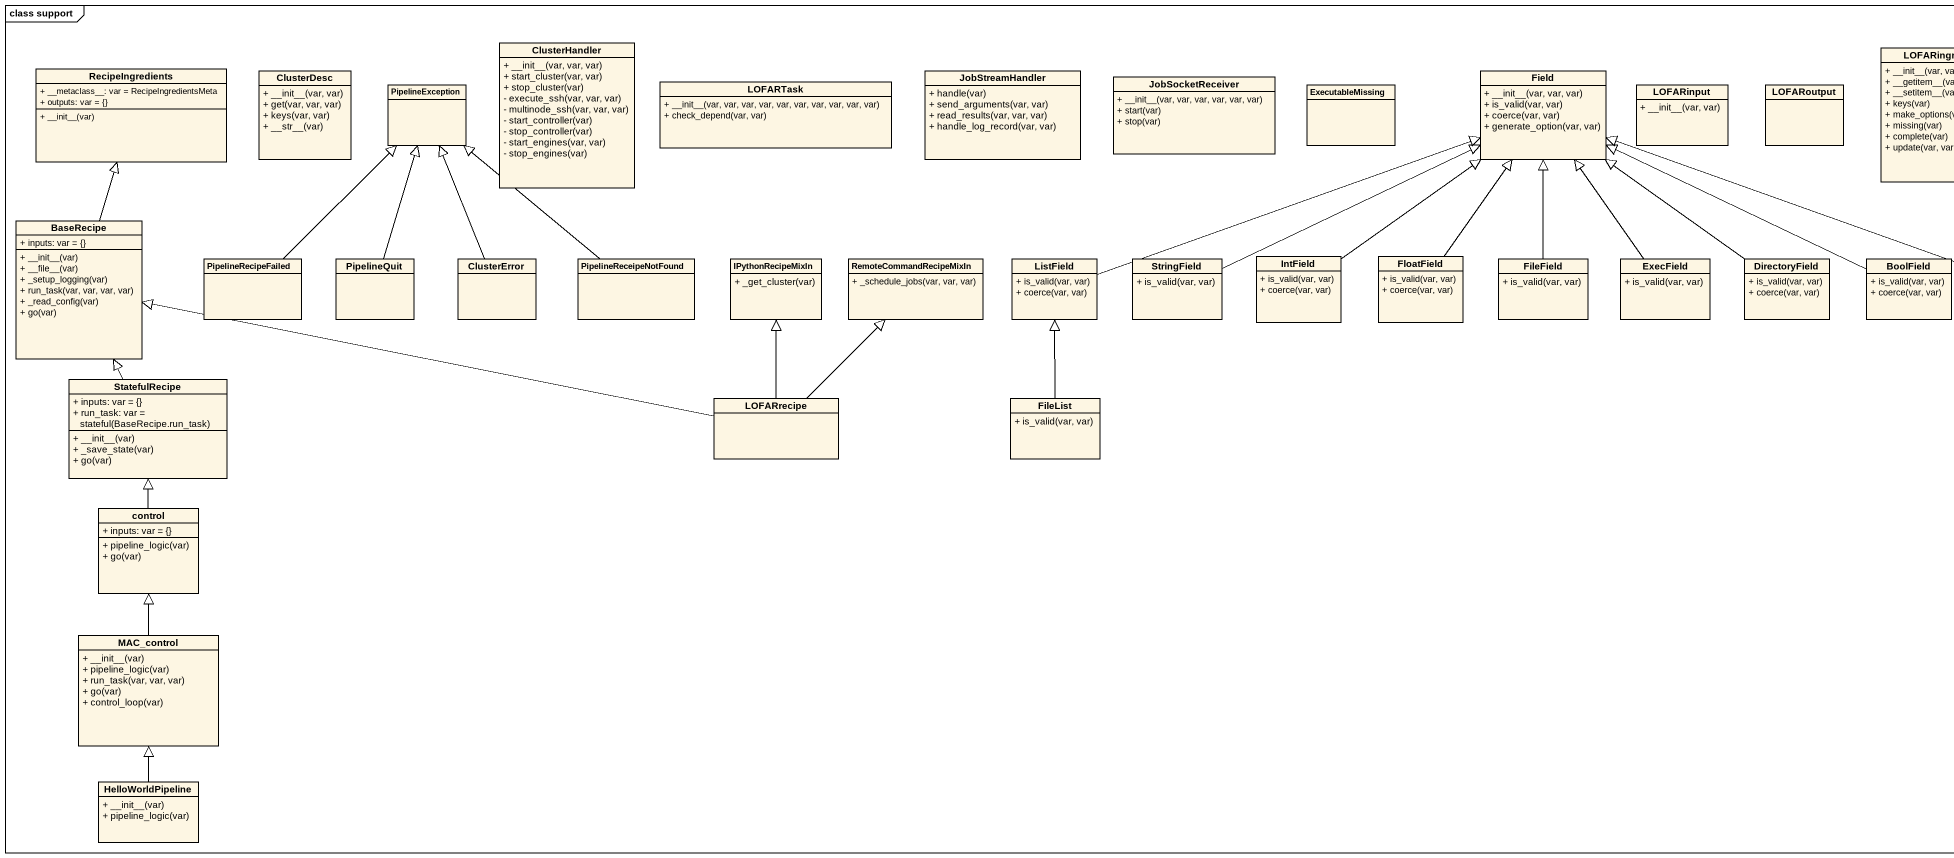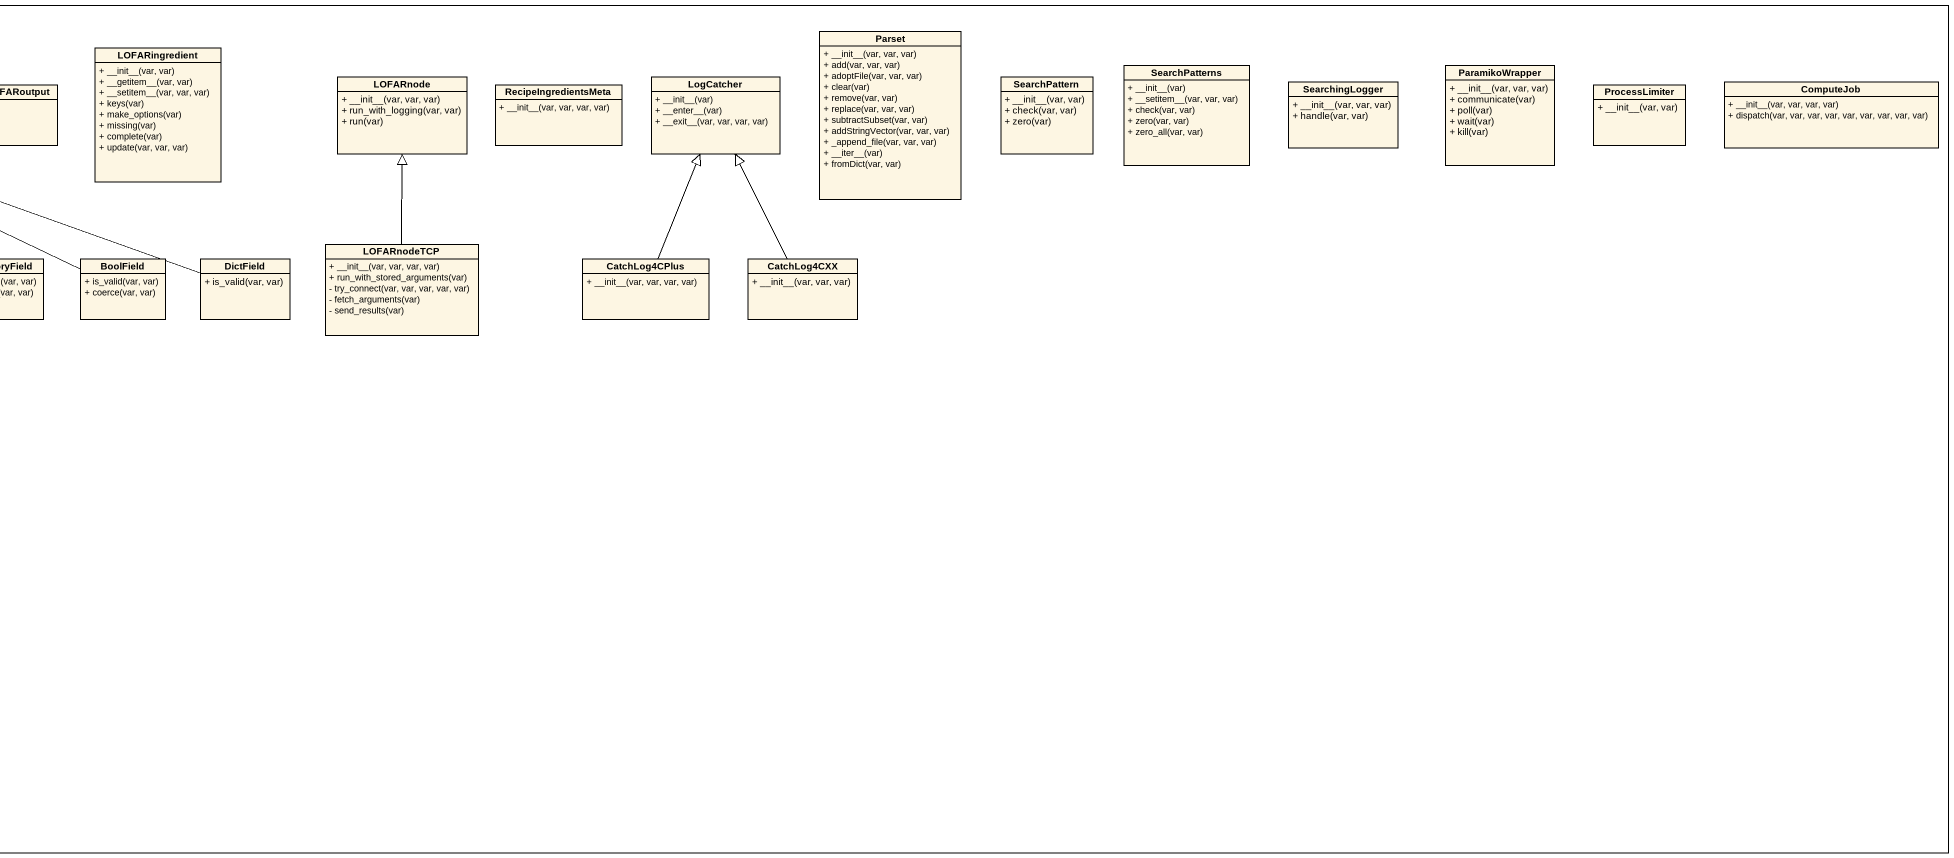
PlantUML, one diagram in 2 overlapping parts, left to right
@startuml
mainframe class support
hide circle
hide empty members
skinparam classAttributeIconSize 0
class RecipeIngredients {
  + ~__metaclass~__: var = RecipeIngredientsMeta
  + outputs: var = {}
  + ~__init~__(var)
}
class ClusterHandler {
  + ~__init~__(var, var, var)
  + start_cluster(var, var)
  + stop_cluster(var)
  - execute_ssh(var, var, var)
  - multinode_ssh(var, var, var)
  - start_controller(var)
  - stop_controller(var)
  - start_engines(var, var)
  - stop_engines(var)
}
class LOFARingredient {
  + ~__init~__(var, var)
  + ~__getitem~__(var, var)
  + ~__setitem~__(var, var, var)
  + keys(var)
  + make_options(var)
  + missing(var)
  + complete(var)
  + update(var, var, var)
}
class Parset {
  + ~__init~__(var, var, var)
  + add(var, var, var)
  + adoptFile(var, var, var)
  + clear(var)
  + remove(var, var)
  + replace(var, var, var)
  + subtractSubset(var, var)
  + addStringVector(var, var, var)
  + _append_file(var, var, var)
  + ~__iter~__(var)
  + fromDict(var, var)
}
class SearchPatterns {
  + ~__init~__(var)
  + ~__setitem~__(var, var, var)
  + check(var, var)
  + zero(var, var)
  + zero_all(var, var)
}
class ParamikoWrapper {
  + ~__init~__(var, var, var)
  + communicate(var)
  + poll(var)
  + wait(var)
  + kill(var)
}
class ClusterDesc {
  + ~__init~__(var, var)
  + get(var, var, var)
  + keys(var, var)
  + ~__str~__(var)
}
class PipelineException
class LOFARTask {
  + ~__init~__(var, var, var, var, var, var, var, var, var, var)
  + check_depend(var, var)
}
class JobStreamHandler {
  + handle(var)
  + send_arguments(var, var)
  + read_results(var, var, var)
  + handle_log_record(var, var)
}
class JobSocketReceiver {
  + ~__init~__(var, var, var, var, var, var)
  + start(var)
  + stop(var)
}
class ExecutableMissing
class Field {
  + ~__init~__(var, var, var)
  + is_valid(var, var)
  + coerce(var, var)
  + generate_option(var, var)
}
class LOFARinput {
  + ~__init~__(var, var)
}
class LOFARoutput
class LOFARnode {
  + ~__init~__(var, var, var)
  + run_with_logging(var, var)
  + run(var)
}
class RecipeIngredientsMeta {
  + ~__init~__(var, var, var, var)
}
class LogCatcher {
  + ~__init~__(var)
  + ~__enter~__(var)
  + ~__exit~__(var, var, var, var)
}
class SearchPattern {
  + ~__init~__(var, var)
  + check(var, var)
  + zero(var)
}
class SearchingLogger {
  + ~__init~__(var, var, var)
  + handle(var, var)
}
class ProcessLimiter {
  + ~__init~__(var, var)
}
class ComputeJob {
  + ~__init~__(var, var, var, var)
  + dispatch(var, var, var, var, var, var, var, var, var)
}
class BaseRecipe {
  + inputs: var = {}
  + ~__init~__(var)
  + ~__file~__(var)
  + _setup_logging(var)
  + run_task(var, var, var, var)
  + _read_config(var)
  + go(var)
}
class PipelineRecipeFailed
class PipelineQuit
class ClusterError
class PipelineReceipeNotFound
class IPythonRecipeMixIn {
  + _get_cluster(var)
}
class RemoteCommandRecipeMixIn {
  + _schedule_jobs(var, var, var)
}
class ListField {
  + is_valid(var, var)
  + coerce(var, var)
}
class StringField {
  + is_valid(var, var)
}
class IntField {
  + is_valid(var, var)
  + coerce(var, var)
}
class FloatField {
  + is_valid(var, var)
  + coerce(var, var)
}
class FileField {
  + is_valid(var, var)
}
class ExecField {
  + is_valid(var, var)
}
class DirectoryField {
  + is_valid(var, var)
  + coerce(var, var)
}
class BoolField {
  + is_valid(var, var)
  + coerce(var, var)
}
class DictField {
  + is_valid(var, var)
}
class LOFARnodeTCP {
  + ~__init~__(var, var, var, var)
  + run_with_stored_arguments(var)
  - try_connect(var, var, var, var, var)
  - fetch_arguments(var)
  - send_results(var)
}
class CatchLog4CPlus {
  + ~__init~__(var, var, var, var)
}
class CatchLog4CXX {
  + ~__init~__(var, var, var)
}
class StatefulRecipe {
  + inputs: var = {}
  {field} + run_task: var = stateful(BaseRecipe.run_task)
  + ~__init~__(var)
  + _save_state(var)
  + go(var)
}
class LOFARrecipe
class FileList {
  + is_valid(var, var)
}
class "control" as control_ {
  + inputs: var = {}
  + pipeline_logic(var)
  + go(var)
}
class MAC_control {
  + ~__init~__(var)
  + pipeline_logic(var)
  + run_task(var, var, var)
  + go(var)
  + control_loop(var)
}
class HelloWorldPipeline {
  + ~__init~__(var)
  + pipeline_logic(var)
}
BaseRecipe -up-|> RecipeIngredients
PipelineRecipeFailed -up-|> PipelineException
PipelineQuit -up-|> PipelineException
ClusterError -up-|> PipelineException
PipelineReceipeNotFound -up-|> PipelineException
ListField -right-|> Field
StringField -right-|> Field
IntField -up-|> Field
FloatField -up-|> Field
FileField -up-|> Field
ExecField -up-|> Field
DirectoryField -up-|> Field
BoolField -left-|> Field
DictField -left-|> Field
LOFARnodeTCP -up-|> LOFARnode
CatchLog4CPlus -up-|> LogCatcher
CatchLog4CXX -up-|> LogCatcher
StatefulRecipe -up-|> BaseRecipe
LOFARrecipe -left-|> BaseRecipe
LOFARrecipe -up-|> IPythonRecipeMixIn
LOFARrecipe -up-|> RemoteCommandRecipeMixIn
FileList -up-|> ListField
control_ -up-|> StatefulRecipe
MAC_control -up-|> control_
HelloWorldPipeline -up-|> MAC_control
@enduml
